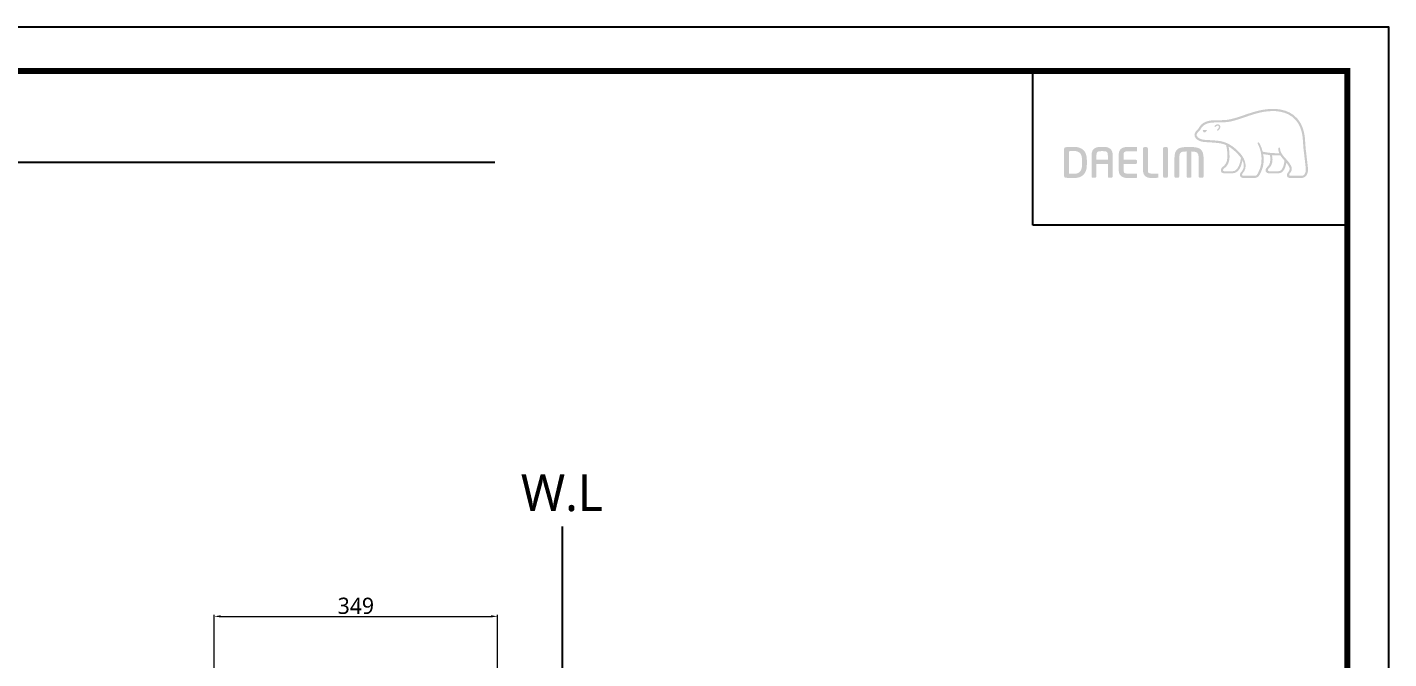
# Model space of a CAD drawing. Extents: x 19821 to 22981, y -91 to 2224.
# Drawn here: x 21303 to 22981, y 1447 to 2224 of the extents above; entities that cross this region are included whole.
import ezdxf

# ---------------------------------------------------------------- set-up
doc = ezdxf.new("R2010")
doc.units = 0
doc.header["$LTSCALE"] = 10
doc.header["$MEASUREMENT"] = 0
doc.header["$PDMODE"] = 3
doc.header["$PDSIZE"] = -10
doc.layers.get('0').update_dxf_attribs({"linetype": 'CONTINUOUS'})
doc.layers.get('DEFPOINTS').update_dxf_attribs({"linetype": 'CONTINUOUS'})
doc.layers.add('치수선', color=7, linetype='CONTINUOUS', lineweight=20)
doc.styles.add('Daelim Dimension', font='NanumGothic.ttf')
doc.dimstyles.new('DEFAULT', dxfattribs={"dimscale": 2, "dimtxt": 2, "dimasz": 2, "dimexe": 0, "dimexo": 2, "dimgap": 1, "dimtad": 1, "dimdec": 1, "dimzin": 9, "dimdsep": 46, "dimtxsty": 'Daelim Dimension', "dimcen": 0.5, "dimclrd": 5, "dimclre": 5, "dimclrt": 256, "dimadec": 1, "dimazin": 0, "dimtfac": 1, "dimtdec": 1, "dimtix": 1, "dimtmove": 0, "dimatfit": 3, "dimfxl": 1, "dimtolj": 1, "dimtzin": 1, "dimlwd": 9, "dimlwe": 9, "dimarcsym": 0})

# ---------------------------------------------------------------- blocks, each defined once
blk = doc.blocks.new('*D23')
at = {"color": 5, "lineweight": 9, "ltscale": 0.5, "transparency": 16777216}
for p, q in [((21533.7, 1354.7), (21533.7, 1501)), ((21541.7, 1499), (21874.7, 1499)), ((21882.7, 1354.7), (21882.7, 1501))]:
    blk.add_line(p, q, dxfattribs=at)
at = {"color": 5, "ltscale": 0.5, "transparency": 16777216}
for points in [[(21541.7, 1500.4), (21541.7, 1497.7), (21533.7, 1499)], [(21874.7, 1500.4), (21874.7, 1497.7), (21882.7, 1499)]]:
    blk.add_solid(points, dxfattribs=at)
at = {"layer": 'DEFPOINTS', "color": 0, "ltscale": 0.5, "transparency": 16777216}
for p in [(21882.7, 1499), (21533.7, 1350.7), (21882.7, 1350.7)]:
    blk.add_point(p, dxfattribs=at)
at = {"color": 7, "ltscale": 0.5, "transparency": 16777216, "insert": (21708.2, 1511.9), "char_height": 20, "attachment_point": 5, "style": 'Daelim Dimension'}
blk.add_mtext('\\A1;349', dxfattribs=at)

msp = doc.modelspace()

# ---------------------------------------------------------------- hatches: boundary and pattern name
h = msp.add_hatch(color=5)
edge = h.paths.add_edge_path()
edge.add_spline(control_points=[(22868.1, 2112.2), (22856.8, 2124.9), (22839.1, 2125.1), (22826.2, 2122.9)], knot_values=[4, 4, 4, 4, 5, 5, 5, 5], degree=3, periodic=0)
edge.add_spline(control_points=[(22826.2, 2122.9), (22818.4, 2121.6), (22810.8, 2119.1), (22803.5, 2116.6)], knot_values=[5, 5, 5, 5, 6, 6, 6, 6], degree=3, periodic=0)
edge.add_spline(control_points=[(22803.5, 2116.6), (22797.5, 2114.5), (22791.1, 2112.3), (22784.8, 2111)], knot_values=[6, 6, 6, 6, 7, 7, 7, 7], degree=3, periodic=0)
edge.add_spline(control_points=[(22784.8, 2111), (22780.4, 2110), (22774.9, 2110), (22770, 2110)], knot_values=[7, 7, 7, 7, 8, 8, 8, 8], degree=3, periodic=0)
edge.add_spline(control_points=[(22770, 2110), (22770, 2110), (22765.4, 2109.9), (22765.4, 2109.9)], knot_values=[8.00001, 8.00001, 8.00001, 8.00001, 9, 9, 9, 9], degree=3, periodic=0)
edge.add_spline(control_points=[(22765.4, 2109.9), (22756.3, 2109.7), (22750, 2106.5), (22746.9, 2100.5)], knot_values=[9, 9, 9, 9, 10, 10, 10, 10], degree=3, periodic=0)
edge.add_spline(control_points=[(22746.9, 2100.5), (22746.9, 2100.5), (22746.7, 2100.3), (22746.7, 2100.3)], knot_values=[10.00001, 10.00001, 10.00001, 10.00001, 11, 11, 11, 11], degree=3, periodic=0)
edge.add_spline(control_points=[(22746.7, 2100.3), (22746.2, 2099.4), (22745.6, 2098.6), (22744.8, 2097.9)], knot_values=[11, 11, 11, 11, 12, 12, 12, 12], degree=3, periodic=0)
edge.add_spline(control_points=[(22744.8, 2097.9), (22743.9, 2097.1), (22743.1, 2096.2), (22742.5, 2095.1)], knot_values=[12, 12, 12, 12, 13, 13, 13, 13], degree=3, periodic=0)
edge.add_spline(control_points=[(22742.5, 2095.1), (22741.3, 2093.1), (22741.2, 2091), (22742.2, 2089.1)], knot_values=[13, 13, 13, 13, 14, 14, 14, 14], degree=3, periodic=0)
edge.add_spline(control_points=[(22742.2, 2089.1), (22744.1, 2085.4), (22749.7, 2083.4), (22753, 2083.2), (22753, 2083.2), (22757.9, 2082.9), (22757.9, 2082.9)], knot_values=[14, 14, 14, 14, 15, 15, 15, 16, 16, 16, 16], degree=3, periodic=0)
edge.add_spline(control_points=[(22757.9, 2082.9), (22763.1, 2082.6), (22769.6, 2082.2), (22773.5, 2081.5)], knot_values=[16, 16, 16, 16, 17, 17, 17, 17], degree=3, periodic=0)
edge.add_spline(control_points=[(22773.5, 2081.5), (22775.9, 2081.1), (22778.3, 2080.3), (22780.5, 2079.3)], knot_values=[17, 17, 17, 17, 18, 18, 18, 18], degree=3, periodic=0)
edge.add_spline(control_points=[(22780.5, 2079.3), (22780.6, 2079.1), (22782.5, 2071.9), (22782.1, 2064.1)], knot_values=[18, 18, 18, 18, 19, 19, 19, 19], degree=3, periodic=0)
edge.add_spline(control_points=[(22782.1, 2064.1), (22781.8, 2056.9), (22778.6, 2054.4), (22776.4, 2052.6)], knot_values=[19, 19, 19, 19, 20, 20, 20, 20], degree=3, periodic=0)
edge.add_spline(control_points=[(22776.4, 2052.6), (22776.3, 2052.5), (22774.1, 2050.8), (22774, 2048.7)], knot_values=[20, 20, 20, 20, 21, 21, 21, 21], degree=3, periodic=0)
edge.add_spline(control_points=[(22774, 2048.7), (22773.9, 2047.5), (22774.2, 2046.5), (22774.9, 2045.8)], knot_values=[21, 21, 21, 21, 22, 22, 22, 22], degree=3, periodic=0)
edge.add_spline(control_points=[(22774.9, 2045.8), (22775.6, 2045), (22776.7, 2044.6), (22778.2, 2044.6), (22778.2, 2044.6), (22788.1, 2044.6), (22788.1, 2044.6)], knot_values=[22, 22, 22, 22, 23, 23, 23, 24, 24, 24, 24], degree=3, periodic=0)
edge.add_spline(control_points=[(22788.1, 2044.6), (22796.3, 2044.6), (22799.7, 2054.1), (22800.6, 2060.7)], knot_values=[24, 24, 24, 24, 25, 25, 25, 25], degree=3, periodic=0)
edge.add_spline(control_points=[(22800.6, 2060.7), (22803, 2055.9), (22802.9, 2050.6), (22799.9, 2047.2)], knot_values=[25, 25, 25, 25, 26, 26, 26, 26], degree=3, periodic=0)
edge.add_spline(control_points=[(22799.9, 2047.2), (22799.9, 2047.2), (22797.2, 2044.7), (22797.5, 2042.4)], knot_values=[26.00001, 26.00001, 26.00001, 26.00001, 27, 27, 27, 27], degree=3, periodic=0)
edge.add_spline(control_points=[(22797.5, 2042.4), (22797.8, 2039.9), (22799.8, 2038.9), (22801.5, 2038.9), (22801.5, 2038.9), (22815.6, 2038.9), (22815.6, 2038.9)], knot_values=[27, 27, 27, 27, 28, 28, 28, 29, 29, 29, 29], degree=3, periodic=0)
edge.add_spline(control_points=[(22815.6, 2038.9), (22818.1, 2038.9), (22820.1, 2040), (22821.4, 2042.2)], knot_values=[29, 29, 29, 29, 30, 30, 30, 30], degree=3, periodic=0)
edge.add_spline(control_points=[(22821.4, 2042.2), (22827.2, 2051.7), (22827.5, 2061.1), (22826.2, 2068.4)], knot_values=[30, 30, 30, 30, 31, 31, 31, 31], degree=3, periodic=0)
edge.add_spline(control_points=[(22826.2, 2068.4), (22828, 2068), (22830.8, 2067.5), (22834.3, 2067.1)], knot_values=[31, 31, 31, 31, 32, 32, 32, 32], degree=3, periodic=0)
edge.add_spline(control_points=[(22834.3, 2067.1), (22834.6, 2066.1), (22835, 2063.9), (22835, 2063.9)], knot_values=[32, 32, 32, 32, 33, 33, 33, 33], degree=3, periodic=0)
edge.add_spline(control_points=[(22835, 2063.9), (22835, 2063), (22835, 2062.3), (22835, 2061.6)], knot_values=[33, 33, 33, 33, 34, 34, 34, 34], degree=3, periodic=0)
edge.add_spline(control_points=[(22835, 2061.6), (22835, 2056.1), (22832.6, 2053.7), (22831.3, 2052.4)], knot_values=[34, 34, 34, 34, 35, 35, 35, 35], degree=3, periodic=0)
edge.add_spline(control_points=[(22831.3, 2052.4), (22831.2, 2052.4), (22829.4, 2050.5), (22829.1, 2048.9)], knot_values=[35, 35, 35, 35, 36, 36, 36, 36], degree=3, periodic=0)
edge.add_spline(control_points=[(22829.1, 2048.9), (22829.1, 2048.9), (22828.7, 2047.3), (22830.2, 2045.8)], knot_values=[36.00001, 36.00001, 36.00001, 36.00001, 37, 37, 37, 37], degree=3, periodic=0)
edge.add_spline(control_points=[(22830.2, 2045.8), (22831, 2045), (22832.2, 2044.6), (22833.9, 2044.6), (22833.9, 2044.6), (22844.8, 2044.6), (22844.8, 2044.6)], knot_values=[37, 37, 37, 37, 38, 38, 38, 39, 39, 39, 39], degree=3, periodic=0)
edge.add_spline(control_points=[(22844.8, 2044.6), (22851.9, 2044.6), (22854, 2053.2), (22854.7, 2057.7)], knot_values=[39, 39, 39, 39, 40, 40, 40, 40], degree=3, periodic=0)
edge.add_spline(control_points=[(22854.7, 2057.7), (22856, 2056.1), (22857.4, 2054.2), (22858.2, 2052.4)], knot_values=[40, 40, 40, 40, 41, 41, 41, 41], degree=3, periodic=0)
edge.add_spline(control_points=[(22858.2, 2052.4), (22858.8, 2051.1), (22858.9, 2049.8), (22858.5, 2048.5)], knot_values=[41, 41, 41, 41, 42, 42, 42, 42], degree=3, periodic=0)
edge.add_spline(control_points=[(22858.5, 2048.5), (22857.8, 2046.2), (22854.8, 2044.5), (22855.4, 2041.7)], knot_values=[42, 42, 42, 42, 43, 43, 43, 43], degree=3, periodic=0)
edge.add_spline(control_points=[(22855.4, 2041.7), (22855.9, 2039.5), (22857.7, 2038.9), (22859.6, 2038.9), (22859.6, 2038.9), (22873.7, 2038.9), (22873.7, 2038.9)], knot_values=[43, 43, 43, 43, 44, 44, 44, 45, 45, 45, 45], degree=3, periodic=0)
edge.add_spline(control_points=[(22873.7, 2038.9), (22873.8, 2038.9), (22876.6, 2038.9), (22878.8, 2041.3)], knot_values=[45, 45, 45, 45, 46, 46, 46, 46], degree=3, periodic=0)
edge.add_spline(control_points=[(22878.8, 2041.3), (22881, 2043.5), (22881.8, 2046.9), (22881.3, 2051.6)], knot_values=[46, 46, 46, 46, 47, 47, 47, 47], degree=3, periodic=0)
edge.add_spline(control_points=[(22881.3, 2051.6), (22881.3, 2051.6), (22879.2, 2070.1), (22879.2, 2070.1)], knot_values=[0, 0, 0, 0, 1, 1, 1, 1], degree=3, periodic=0)
edge.add_spline(control_points=[(22879.2, 2070.1), (22878.4, 2075.4), (22878.3, 2078.3), (22878.1, 2081.1), (22878.1, 2081.1), (22877.6, 2088.4), (22877.6, 2088.4)], knot_values=[1, 1, 1, 1, 2, 2, 2, 3, 3, 3, 3], degree=3, periodic=0)
edge.add_spline(control_points=[(22877.6, 2088.4), (22876.5, 2098.3), (22873.3, 2106.3), (22868.1, 2112.2)], knot_values=[3, 3, 3, 3, 4, 4, 4, 4], degree=3, periodic=0)
edge = h.paths.add_edge_path(flags=16)
edge.add_spline(control_points=[(22785.4, 2108.3), (22791.9, 2109.7), (22798.3, 2111.9), (22804.4, 2114)], knot_values=[31, 31, 31, 31, 32, 32, 32, 32], degree=3, periodic=0)
edge.add_spline(control_points=[(22804.4, 2114), (22811.6, 2116.5), (22819.1, 2119), (22826.7, 2120.3)], knot_values=[32, 32, 32, 32, 33, 33, 33, 33], degree=3, periodic=0)
edge.add_spline(control_points=[(22826.7, 2120.3), (22838.9, 2122.3), (22855.6, 2122.2), (22866, 2110.4)], knot_values=[33, 33, 33, 33, 34, 34, 34, 34], degree=3, periodic=0)
edge.add_spline(control_points=[(22866, 2110.4), (22870.9, 2105), (22873.9, 2097.4), (22874.9, 2088.1), (22874.9, 2088.1), (22875.4, 2081), (22875.4, 2081)], knot_values=[34, 34, 34, 34, 35, 35, 35, 36, 36, 36, 36], degree=3, periodic=0)
edge.add_spline(control_points=[(22875.4, 2081), (22875.6, 2078.1), (22875.7, 2075.1), (22876.5, 2069.7), (22876.5, 2069.7), (22878.6, 2051.3), (22878.6, 2051.3)], knot_values=[36, 36, 36, 36, 37, 37, 37, 38, 38, 38, 38], degree=3, periodic=0)
edge.add_spline(control_points=[(22878.6, 2051.3), (22879, 2047.5), (22878.4, 2044.8), (22876.9, 2043.2)], knot_values=[38, 38, 38, 38, 39, 39, 39, 39], degree=3, periodic=0)
edge.add_spline(control_points=[(22876.9, 2043.2), (22875.5, 2041.6), (22873.8, 2041.6), (22873.7, 2041.6), (22873.7, 2041.6), (22859.8, 2041.6), (22859.8, 2041.6)], knot_values=[0, 0, 0, 0, 1, 1, 1, 2, 2, 2, 2], degree=3, periodic=0)
edge.add_spline(control_points=[(22859.8, 2041.6), (22859, 2041.6), (22858.3, 2041.9), (22858.3, 2042.9)], knot_values=[2, 2, 2, 2, 3, 3, 3, 3], degree=3, periodic=0)
edge.add_spline(control_points=[(22858.3, 2042.9), (22858.3, 2044.4), (22860.2, 2045.6), (22860.9, 2047.4)], knot_values=[3, 3, 3, 3, 4, 4, 4, 4], degree=3, periodic=0)
edge.add_spline(control_points=[(22860.9, 2047.4), (22861.7, 2049.4), (22861.6, 2051.6), (22860.7, 2053.5)], knot_values=[4, 4, 4, 4, 5, 5, 5, 5], degree=3, periodic=0)
edge.add_spline(control_points=[(22860.7, 2053.5), (22859, 2057), (22856.6, 2059.8), (22854.2, 2062.4)], knot_values=[5, 5, 5, 5, 6, 6, 6, 6], degree=3, periodic=0)
edge.add_spline(control_points=[(22854.2, 2062.4), (22850.8, 2066.2), (22847.3, 2069.8), (22847, 2075)], knot_values=[6, 6, 6, 6, 7, 7, 7, 7], degree=3, periodic=0)
edge.add_spline(control_points=[(22847, 2075), (22847, 2075.7), (22846.6, 2076.5), (22845.9, 2076.4)], knot_values=[7, 7, 7, 7, 8, 8, 8, 8], degree=3, periodic=0)
edge.add_spline(control_points=[(22845.9, 2076.4), (22845.2, 2076.4), (22844.6, 2075.7), (22844.7, 2074.8)], knot_values=[8, 8, 8, 8, 9, 9, 9, 9], degree=3, periodic=0)
edge.add_spline(control_points=[(22844.7, 2074.8), (22844.8, 2072.8), (22845.4, 2071), (22846, 2069.4)], knot_values=[9, 9, 9, 9, 10, 10, 10, 10], degree=3, periodic=0)
edge.add_spline(control_points=[(22846, 2069.4), (22836.9, 2069), (22827.8, 2070.8), (22825.6, 2071.2)], knot_values=[10, 10, 10, 10, 11, 11, 11, 11], degree=3, periodic=0)
edge.add_spline(control_points=[(22825.6, 2071.2), (22824, 2077.7), (22821.4, 2082), (22821.3, 2082.1)], knot_values=[11, 11, 11, 11, 12, 12, 12, 12], degree=3, periodic=0)
edge.add_spline(control_points=[(22821.3, 2082.1), (22820.9, 2082.7), (22820.2, 2082.9), (22819.7, 2082.6)], knot_values=[12, 12, 12, 12, 13, 13, 13, 13], degree=3, periodic=0)
edge.add_spline(control_points=[(22819.7, 2082.6), (22819.2, 2082.3), (22819.1, 2081.5), (22819.5, 2080.9)], knot_values=[13, 13, 13, 13, 14, 14, 14, 14], degree=3, periodic=0)
edge.add_spline(control_points=[(22819.5, 2080.9), (22819.6, 2080.7), (22830.4, 2062.3), (22819.1, 2043.6)], knot_values=[14, 14, 14, 14, 15, 15, 15, 15], degree=3, periodic=0)
edge.add_spline(control_points=[(22819.1, 2043.6), (22818.3, 2042.2), (22817.2, 2041.6), (22815.6, 2041.6), (22815.6, 2041.6), (22801.6, 2041.6), (22801.6, 2041.6)], knot_values=[15, 15, 15, 15, 16, 16, 16, 17, 17, 17, 17], degree=3, periodic=0)
edge.add_spline(control_points=[(22801.6, 2041.6), (22801, 2041.6), (22800.1, 2042), (22800.1, 2042.9)], knot_values=[17, 17, 17, 17, 18, 18, 18, 18], degree=3, periodic=0)
edge.add_spline(control_points=[(22800.1, 2042.9), (22800.1, 2043.9), (22801.5, 2045.4), (22801.5, 2045.4)], knot_values=[18, 18, 18, 18, 19, 19, 19, 19], degree=3, periodic=0)
edge.add_spline(control_points=[(22801.5, 2045.4), (22807.1, 2051.7), (22804.3, 2061.5), (22798.8, 2068.1)], knot_values=[19, 19, 19, 19, 20, 20, 20, 20], degree=3, periodic=0)
edge.add_spline(control_points=[(22798.8, 2068.1), (22793.5, 2074.3), (22784.9, 2082.2), (22773.9, 2084.2)], knot_values=[20, 20, 20, 20, 21, 21, 21, 21], degree=3, periodic=0)
edge.add_spline(control_points=[(22773.9, 2084.2), (22769.9, 2084.9), (22763.3, 2085.3), (22758, 2085.6), (22758, 2085.6), (22753.2, 2085.9), (22753.2, 2085.9)], knot_values=[21, 21, 21, 21, 22, 22, 22, 23, 23, 23, 23], degree=3, periodic=0)
edge.add_spline(control_points=[(22753.2, 2085.9), (22750.5, 2086.1), (22746, 2087.7), (22744.6, 2090.3)], knot_values=[23, 23, 23, 23, 24, 24, 24, 24], degree=3, periodic=0)
edge.add_spline(control_points=[(22744.6, 2090.3), (22744, 2091.4), (22744.1, 2092.5), (22744.8, 2093.8)], knot_values=[24, 24, 24, 24, 25, 25, 25, 25], degree=3, periodic=0)
edge.add_spline(control_points=[(22744.8, 2093.8), (22745.3, 2094.6), (22746, 2095.3), (22746.7, 2096)], knot_values=[25, 25, 25, 25, 26, 26, 26, 26], degree=3, periodic=0)
edge.add_spline(control_points=[(22746.7, 2096), (22747.5, 2096.9), (22748.4, 2097.7), (22749.1, 2098.9)], knot_values=[26, 26, 26, 26, 27, 27, 27, 27], degree=3, periodic=0)
edge.add_spline(control_points=[(22749.1, 2098.9), (22749.1, 2098.9), (22749.3, 2099.3), (22749.3, 2099.3)], knot_values=[27.00001, 27.00001, 27.00001, 27.00001, 28, 28, 28, 28], degree=3, periodic=0)
edge.add_spline(control_points=[(22749.3, 2099.3), (22752, 2104.4), (22757.4, 2107), (22765.5, 2107.2)], knot_values=[28, 28, 28, 28, 29, 29, 29, 29], degree=3, periodic=0)
edge.add_spline(control_points=[(22765.5, 2107.2), (22765.5, 2107.2), (22770, 2107.3), (22770, 2107.3)], knot_values=[29.00001, 29.00001, 29.00001, 29.00001, 30, 30, 30, 30], degree=3, periodic=0)
edge.add_spline(control_points=[(22770, 2107.3), (22775, 2107.3), (22780.7, 2107.3), (22785.4, 2108.3)], knot_values=[30, 30, 30, 30, 31, 31, 31, 31], degree=3, periodic=0)
edge = h.paths.add_edge_path(flags=0)
edge.add_spline(control_points=[(22772, 2104.5), (22772.9, 2103.8), (22773.6, 2102.8), (22773.4, 2101.5)], knot_values=[8, 8, 8, 8, 9, 9, 9, 9], degree=3, periodic=0)
edge.add_spline(control_points=[(22773.4, 2101.5), (22773.2, 2099.7), (22771.6, 2097.8), (22770.5, 2097.2)], knot_values=[7, 7, 7, 7, 8, 8, 8, 8], degree=3, periodic=0)
edge.add_spline(control_points=[(22770.5, 2097.2), (22770, 2097), (22769.5, 2097.1), (22769.4, 2097.5)], knot_values=[6, 6, 6, 6, 7, 7, 7, 7], degree=3, periodic=0)
edge.add_spline(control_points=[(22769.4, 2097.5), (22769.2, 2097.9), (22769.4, 2098.4), (22769.8, 2098.7)], knot_values=[5, 5, 5, 5, 6, 6, 6, 6], degree=3, periodic=0)
edge.add_spline(control_points=[(22769.8, 2098.7), (22770.5, 2099.1), (22771.5, 2100.4), (22771.6, 2101.5)], knot_values=[4, 4, 4, 4, 5, 5, 5, 5], degree=3, periodic=0)
edge.add_spline(control_points=[(22771.6, 2101.5), (22771.6, 2102.2), (22771.5, 2102.7), (22770.9, 2103.1)], knot_values=[3, 3, 3, 3, 4, 4, 4, 4], degree=3, periodic=0)
edge.add_spline(control_points=[(22770.9, 2103.1), (22769.4, 2104.1), (22767.8, 2102.1), (22767.6, 2102)], knot_values=[2, 2, 2, 2, 3, 3, 3, 3], degree=3, periodic=0)
edge.add_spline(control_points=[(22767.6, 2102), (22767.3, 2101.6), (22766.7, 2101.5), (22766.4, 2101.8)], knot_values=[1, 1, 1, 1, 2, 2, 2, 2], degree=3, periodic=0)
edge.add_spline(control_points=[(22766.4, 2101.8), (22766.1, 2102.1), (22766.1, 2102.7), (22766.4, 2103)], knot_values=[0, 0, 0, 0, 1, 1, 1, 1], degree=3, periodic=0)
edge.add_spline(control_points=[(22766.4, 2103), (22767.3, 2104), (22769.8, 2106.1), (22772, 2104.5)], knot_values=[9, 9, 9, 9, 10, 10, 10, 10], degree=3, periodic=0)
edge = h.paths.add_edge_path(flags=16)
edge.add_spline(control_points=[(22784.7, 2063.9), (22784.9, 2069.6), (22784.1, 2074.9), (22783.5, 2077.7), (22783.5, 2077.7), (22792.3, 2072.7), (22798.8, 2063.6)], knot_values=[5, 5, 5, 5, 6, 6, 6, 7, 7, 7, 7], degree=3, periodic=0)
edge.add_spline(control_points=[(22798.8, 2063.6), (22798.3, 2059.8), (22796.1, 2047.1), (22788.1, 2047.1), (22788.1, 2047.1), (22778.2, 2047.1), (22778.2, 2047.1)], knot_values=[0, 0, 0, 0, 1, 1, 1, 2, 2, 2, 2], degree=3, periodic=0)
edge.add_spline(control_points=[(22778.2, 2047.1), (22777.5, 2047.1), (22776.6, 2047.7), (22776.6, 2048.7)], knot_values=[2, 2, 2, 2, 3, 3, 3, 3], degree=3, periodic=0)
edge.add_spline(control_points=[(22776.6, 2048.7), (22776.6, 2049.6), (22777.9, 2050.6), (22778, 2050.6)], knot_values=[3, 3, 3, 3, 4, 4, 4, 4], degree=3, periodic=0)
edge.add_spline(control_points=[(22778, 2050.6), (22780.5, 2052.6), (22784.2, 2055.6), (22784.7, 2063.9)], knot_values=[4, 4, 4, 4, 5, 5, 5, 5], degree=3, periodic=0)
edge = h.paths.add_edge_path(flags=0)
edge.add_spline(control_points=[(22756.8, 2097.7), (22756.8, 2097.7), (22757.1, 2097.6), (22756.7, 2097)], knot_values=[1.00001, 1.00001, 1.00001, 1.00001, 2, 2, 2, 2], degree=3, periodic=0)
edge.add_spline(control_points=[(22756.7, 2097), (22755.5, 2095.4), (22754.3, 2095), (22754.3, 2095)], knot_values=[2, 2, 2, 2, 2.99999, 2.99999, 2.99999, 2.99999], degree=3, periodic=0)
edge.add_spline(control_points=[(22754.3, 2095), (22754.3, 2095), (22753.4, 2094.7), (22752.9, 2095.3)], knot_values=[3.00001, 3.00001, 3.00001, 3.00001, 4, 4, 4, 4], degree=3, periodic=0)
edge.add_spline(control_points=[(22752.9, 2095.3), (22751.8, 2096.5), (22751.8, 2097.2), (22751.8, 2097.2), (22751.8, 2097.2), (22751.7, 2097.7), (22752.2, 2097.8)], knot_values=[4, 4, 4, 4, 5, 5, 5, 6, 6, 6, 6], degree=3, periodic=0)
edge.add_spline(control_points=[(22756.8, 2097.7), (22754.3, 2098.7), (22752.2, 2097.8), (22752.2, 2097.8)], knot_values=[0.00001, 0.00001, 0.00001, 0.00001, 1, 1, 1, 1], degree=3, periodic=0)
edge = h.paths.add_edge_path(flags=16)
edge.add_spline(control_points=[(22837.1, 2066.9), (22840.2, 2066.7), (22844, 2066.5), (22847.4, 2066.7)], knot_values=[6, 6, 6, 6, 7, 7, 7, 7], degree=3, periodic=0)
edge.add_spline(control_points=[(22847.4, 2066.7), (22848.6, 2064.7), (22850.8, 2062.2), (22852.4, 2060.3)], knot_values=[7, 7, 7, 7, 8, 8, 8, 8], degree=3, periodic=0)
edge.add_spline(control_points=[(22852.4, 2060.3), (22852.4, 2060.2), (22851.5, 2047.1), (22844.8, 2047.1)], knot_values=[9, 9, 9, 9, 10, 10, 10, 10], degree=3, periodic=0)
edge.add_spline(control_points=[(22844.8, 2047.1), (22844.8, 2047.1), (22833.6, 2047.1), (22833.6, 2047.1)], knot_values=[0, 0, 0, 0, 1, 1, 1, 1], degree=3, periodic=0)
edge.add_spline(control_points=[(22833.6, 2047.1), (22832.7, 2047.1), (22832, 2047.8), (22832, 2048.7)], knot_values=[1, 1, 1, 1, 2, 2, 2, 2], degree=3, periodic=0)
edge.add_spline(control_points=[(22832, 2048.7), (22832, 2049.5), (22833, 2050.5), (22833, 2050.6)], knot_values=[2, 2, 2, 2, 3, 3, 3, 3], degree=3, periodic=0)
edge.add_spline(control_points=[(22833, 2050.6), (22835.3, 2052.8), (22837.7, 2055.8), (22837.7, 2061.5)], knot_values=[3, 3, 3, 3, 4, 4, 4, 4], degree=3, periodic=0)
edge.add_spline(control_points=[(22837.7, 2061.5), (22837.7, 2062.3), (22837.6, 2063.2), (22837.5, 2064.1)], knot_values=[4, 4, 4, 4, 5, 5, 5, 5], degree=3, periodic=0)
edge.add_spline(control_points=[(22837.5, 2064.1), (22837.5, 2064.1), (22837.2, 2065.8), (22837.1, 2066.9)], knot_values=[5.00001, 5.00001, 5.00001, 5.00001, 6, 6, 6, 6], degree=3, periodic=0)
h = msp.add_hatch(color=5)
edge = h.paths.add_edge_path()
edge.add_spline(control_points=[(22608.9, 2061.3), (22608.9, 2071.7), (22603.3, 2077.2), (22592.9, 2077.2)], knot_values=[7, 7, 7, 7, 8, 8, 8, 8], degree=3, periodic=0)
edge.add_spline(control_points=[(22592.9, 2077.2), (22589, 2077.2), (22584.1, 2077), (22582.6, 2076.7)], knot_values=[0, 0, 0, 0, 1, 1, 1, 1], degree=3, periodic=0)
edge.add_spline(control_points=[(22582.6, 2076.7), (22581.6, 2076.6), (22580.9, 2075.8), (22580.9, 2074.9), (22580.9, 2074.9), (22580.9, 2041.2), (22580.9, 2041.2)], knot_values=[1, 1, 1, 1, 2, 2, 2, 3, 3, 3, 3], degree=3, periodic=0)
edge.add_spline(control_points=[(22580.9, 2041.2), (22580.9, 2040.1), (22581.6, 2039.4), (22582.6, 2039.2)], knot_values=[3, 3, 3, 3, 4, 4, 4, 4], degree=3, periodic=0)
edge.add_spline(control_points=[(22582.6, 2039.2), (22584.1, 2039), (22589, 2038.8), (22592.9, 2038.8)], knot_values=[4, 4, 4, 4, 5, 5, 5, 5], degree=3, periodic=0)
edge.add_spline(control_points=[(22592.9, 2038.8), (22603.3, 2038.8), (22608.9, 2044.3), (22608.9, 2054.7), (22608.9, 2054.7), (22608.9, 2061.3), (22608.9, 2061.3)], knot_values=[5, 5, 5, 5, 6, 6, 6, 7, 7, 7, 7], degree=3, periodic=0)
edge = h.paths.add_edge_path(flags=16)
edge.add_spline(control_points=[(22592.8, 2072.1), (22599.8, 2072.1), (22602.9, 2068.7), (22602.9, 2061.3), (22602.9, 2061.3), (22602.9, 2059.7), (22602.9, 2058)], knot_values=[4, 4, 4, 4, 5, 5, 5, 5.5, 5.5, 5.5, 5.5], degree=3, periodic=0)
edge.add_spline(control_points=[(22602.9, 2058), (22602.9, 2056.4), (22602.9, 2054.7), (22602.9, 2054.7)], knot_values=[5.5, 5.5, 5.5, 5.5, 6, 6, 6, 6], degree=3, periodic=0)
edge.add_spline(control_points=[(22602.9, 2054.7), (22602.9, 2047.5), (22599.6, 2044), (22592.9, 2044)], knot_values=[0, 0, 0, 0, 1, 1, 1, 1], degree=3, periodic=0)
edge.add_spline(control_points=[(22592.9, 2044), (22592.9, 2044), (22588.2, 2044), (22587, 2044.1), (22587, 2044.1), (22587, 2071.8), (22587, 2071.8)], knot_values=[1.00001, 1.00001, 1.00001, 1.00001, 2, 2, 2, 3, 3, 3, 3], degree=3, periodic=0)
edge.add_spline(control_points=[(22587, 2071.8), (22589.4, 2072), (22592.8, 2072.1), (22592.8, 2072.1)], knot_values=[3, 3, 3, 3, 4, 4, 4, 4], degree=3, periodic=0)
h = msp.add_hatch(color=5)
edge = h.paths.add_edge_path()
edge.add_spline(control_points=[(22640.8, 2066.4), (22640.8, 2073.9), (22637.2, 2077.2), (22629.2, 2077.2)], knot_values=[13, 13, 13, 13, 14, 14, 14, 14], degree=3, periodic=0)
edge.add_spline(control_points=[(22629.2, 2077.2), (22629.2, 2077.2), (22626.3, 2077.2), (22626.3, 2077.2)], knot_values=[0.00001, 0.00001, 0.00001, 0.00001, 1, 1, 1, 1], degree=3, periodic=0)
edge.add_spline(control_points=[(22626.3, 2077.2), (22618.2, 2077.2), (22614.7, 2073.9), (22614.7, 2066.4), (22614.7, 2066.4), (22614.7, 2040.7), (22614.7, 2040.7)], knot_values=[1, 1, 1, 1, 2, 2, 2, 3, 3, 3, 3], degree=3, periodic=0)
edge.add_spline(control_points=[(22614.7, 2040.7), (22614.7, 2039.8), (22615.4, 2039.1), (22616.3, 2039.1)], knot_values=[3, 3, 3, 3, 4, 4, 4, 4], degree=3, periodic=0)
edge.add_spline(control_points=[(22616.3, 2039.1), (22616.3, 2039.1), (22619.1, 2039.1), (22619.1, 2039.1)], knot_values=[4.00001, 4.00001, 4.00001, 4.00001, 5, 5, 5, 5], degree=3, periodic=0)
edge.add_spline(control_points=[(22619.1, 2039.1), (22620, 2039.1), (22620.7, 2040), (22620.7, 2040.7), (22620.7, 2040.7), (22620.7, 2044.4), (22620.7, 2048.2)], knot_values=[5, 5, 5, 5, 6, 6, 6, 6.5, 6.5, 6.5, 6.5], degree=3, periodic=0)
edge.add_spline(control_points=[(22620.7, 2048.2), (22620.7, 2052), (22620.7, 2055.8), (22620.7, 2056.1), (22620.7, 2056.1), (22634.8, 2056.1), (22634.8, 2056.1)], knot_values=[6.5, 6.5, 6.5, 6.5, 7, 7, 7, 8, 8, 8, 8], degree=3, periodic=0)
edge.add_spline(control_points=[(22634.8, 2056.1), (22634.8, 2055.5), (22634.8, 2040.7), (22634.8, 2040.7)], knot_values=[8, 8, 8, 8, 9, 9, 9, 9], degree=3, periodic=0)
edge.add_spline(control_points=[(22634.8, 2040.7), (22634.8, 2039.8), (22635.6, 2039.1), (22636.4, 2039.1)], knot_values=[9, 9, 9, 9, 10, 10, 10, 10], degree=3, periodic=0)
edge.add_spline(control_points=[(22636.4, 2039.1), (22636.4, 2039.1), (22639.2, 2039.1), (22639.2, 2039.1)], knot_values=[10.00001, 10.00001, 10.00001, 10.00001, 11, 11, 11, 11], degree=3, periodic=0)
edge.add_spline(control_points=[(22639.2, 2039.1), (22640.2, 2039.1), (22640.8, 2040), (22640.8, 2040.7), (22640.8, 2040.7), (22640.8, 2066.4), (22640.8, 2066.4)], knot_values=[11, 11, 11, 11, 12, 12, 12, 13, 13, 13, 13], degree=3, periodic=0)
edge = h.paths.add_edge_path(flags=16)
edge.add_spline(control_points=[(22620.7, 2066.4), (22620.7, 2071.2), (22622, 2071.9), (22626.3, 2071.9)], knot_values=[2, 2, 2, 2, 3, 3, 3, 3], degree=3, periodic=0)
edge.add_spline(control_points=[(22626.3, 2071.9), (22626.3, 2071.9), (22629.2, 2071.9), (22629.2, 2071.9)], knot_values=[3.00001, 3.00001, 3.00001, 3.00001, 4, 4, 4, 4], degree=3, periodic=0)
edge.add_spline(control_points=[(22629.2, 2071.9), (22633.4, 2071.9), (22634.8, 2071.2), (22634.8, 2066.4)], knot_values=[4, 4, 4, 4, 5, 5, 5, 5], degree=3, periodic=0)
edge.add_spline(control_points=[(22634.8, 2066.4), (22634.8, 2066.4), (22634.8, 2061.8), (22634.8, 2061.4)], knot_values=[5.00001, 5.00001, 5.00001, 5.00001, 6, 6, 6, 6], degree=3, periodic=0)
edge.add_spline(control_points=[(22634.8, 2061.4), (22634.8, 2061.4), (22620.7, 2061.4), (22620.7, 2061.4)], knot_values=[0, 0, 0, 0, 1, 1, 1, 1], degree=3, periodic=0)
edge.add_spline(control_points=[(22620.7, 2061.4), (22620.7, 2061.8), (22620.7, 2066.4), (22620.7, 2066.4)], knot_values=[1, 1, 1, 1, 2, 2, 2, 2], degree=3, periodic=0)
h = msp.add_hatch(color=5)
edge = h.paths.add_edge_path()
edge.add_spline(control_points=[(22654.3, 2061.3), (22654.3, 2061.8), (22654.3, 2067.4), (22654.3, 2067.4)], knot_values=[14, 14, 14, 14, 15, 15, 15, 15], degree=3, periodic=0)
edge.add_spline(control_points=[(22654.3, 2067.4), (22654.3, 2070.3), (22654.3, 2071.8), (22659.9, 2071.8), (22659.9, 2071.8), (22662.6, 2071.8), (22665.4, 2071.8)], knot_values=[15, 15, 15, 15, 16, 16, 16, 16.5, 16.5, 16.5, 16.5], degree=3, periodic=0)
edge.add_spline(control_points=[(22665.4, 2071.8), (22668.1, 2071.8), (22670.9, 2071.8), (22670.9, 2071.8), (22670.9, 2071.8), (22670.9, 2073.1), (22670.9, 2074.3)], knot_values=[16.5, 16.5, 16.5, 16.5, 17, 17, 17, 17.5, 17.5, 17.5, 17.5], degree=3, periodic=0)
edge.add_spline(control_points=[(22670.9, 2074.3), (22670.9, 2075.6), (22670.9, 2076.8), (22670.9, 2076.8)], knot_values=[17.5, 17.5, 17.5, 17.5, 18, 18, 18, 18], degree=3, periodic=0)
edge.add_spline(control_points=[(22670.9, 2076.8), (22670.9, 2076.8), (22669.8, 2076.9), (22669.8, 2076.9)], knot_values=[18.00001, 18.00001, 18.00001, 18.00001, 19, 19, 19, 19], degree=3, periodic=0)
edge.add_spline(control_points=[(22669.8, 2076.9), (22667.5, 2077.1), (22662.6, 2077.2), (22659.8, 2077.2)], knot_values=[19, 19, 19, 19, 20, 20, 20, 20], degree=3, periodic=0)
edge.add_spline(control_points=[(22659.8, 2077.2), (22652, 2077.2), (22648.2, 2074.1), (22648.2, 2067.4)], knot_values=[20, 20, 20, 20, 21, 21, 21, 21], degree=3, periodic=0)
edge.add_spline(control_points=[(22648.2, 2067.4), (22648.2, 2067.4), (22648.2, 2048.6), (22648.2, 2048.6)], knot_values=[0, 0, 0, 0, 1, 1, 1, 1], degree=3, periodic=0)
edge.add_spline(control_points=[(22648.2, 2048.6), (22648.2, 2042), (22652, 2038.8), (22659.8, 2038.8)], knot_values=[1, 1, 1, 1, 2, 2, 2, 2], degree=3, periodic=0)
edge.add_spline(control_points=[(22659.8, 2038.8), (22663.2, 2038.8), (22667.9, 2038.8), (22669.8, 2039)], knot_values=[2, 2, 2, 2, 3, 3, 3, 3], degree=3, periodic=0)
edge.add_spline(control_points=[(22669.8, 2039), (22669.8, 2039), (22670.6, 2039.1), (22670.6, 2039.1)], knot_values=[3.00001, 3.00001, 3.00001, 3.00001, 3.99999, 3.99999, 3.99999, 3.99999], degree=3, periodic=0)
edge.add_spline(control_points=[(22670.6, 2039.1), (22670.6, 2039.1), (22670.6, 2039.1), (22670.6, 2039.1), (22670.6, 2039.1), (22670.9, 2039.1), (22670.9, 2039.1)], knot_values=[3.99999, 3.99999, 3.99999, 3.99999, 4, 4, 4, 4.99999, 4.99999, 4.99999, 4.99999], degree=3, periodic=0)
edge.add_spline(control_points=[(22670.9, 2039.1), (22670.9, 2039.1), (22670.9, 2039.1), (22670.9, 2039.1), (22670.9, 2039.1), (22670.9, 2040.4), (22670.9, 2041.6)], knot_values=[4.99999, 4.99999, 4.99999, 4.99999, 5.25, 5.25, 5.25, 5.5, 5.5, 5.5, 5.5], degree=3, periodic=0)
edge.add_spline(control_points=[(22670.9, 2041.6), (22670.9, 2042.9), (22670.9, 2044.2), (22670.9, 2044.2), (22670.9, 2044.2), (22659.9, 2044.2), (22659.9, 2044.2)], knot_values=[5.5, 5.5, 5.5, 5.5, 6, 6, 6, 7, 7, 7, 7], degree=3, periodic=0)
edge.add_spline(control_points=[(22659.9, 2044.2), (22654.3, 2044.2), (22654.3, 2045.7), (22654.3, 2048.6), (22654.3, 2048.6), (22654.3, 2055.6), (22654.3, 2056.1)], knot_values=[7, 7, 7, 7, 8, 8, 8, 9, 9, 9, 9], degree=3, periodic=0)
edge.add_spline(control_points=[(22654.3, 2056.1), (22654.8, 2056.1), (22669.2, 2056.1), (22669.2, 2056.1)], knot_values=[9, 9, 9, 9, 10, 10, 10, 10], degree=3, periodic=0)
edge.add_spline(control_points=[(22669.2, 2056.1), (22670.1, 2056.1), (22670.9, 2056.8), (22670.9, 2057.8)], knot_values=[10, 10, 10, 10, 11, 11, 11, 11], degree=3, periodic=0)
edge.add_spline(control_points=[(22670.9, 2057.8), (22670.9, 2057.8), (22670.9, 2059.6), (22670.9, 2059.6)], knot_values=[11.00001, 11.00001, 11.00001, 11.00001, 12, 12, 12, 12], degree=3, periodic=0)
edge.add_spline(control_points=[(22670.9, 2059.6), (22670.9, 2060.6), (22670.1, 2061.3), (22669.2, 2061.3), (22669.2, 2061.3), (22654.8, 2061.3), (22654.3, 2061.3)], knot_values=[12, 12, 12, 12, 13, 13, 13, 14, 14, 14, 14], degree=3, periodic=0)
h = msp.add_hatch(color=5)
edge = h.paths.add_edge_path()
edge.add_spline(control_points=[(22689.3, 2044.2), (22684.1, 2044.2), (22684.1, 2046.1), (22684.1, 2048), (22684.1, 2048), (22684.1, 2075.2), (22684.1, 2075.2)], knot_values=[9, 9, 9, 9, 10, 10, 10, 11, 11, 11, 11], degree=3, periodic=0)
edge.add_spline(control_points=[(22684.1, 2075.2), (22684.1, 2076.1), (22683.4, 2076.9), (22682.4, 2076.9)], knot_values=[11, 11, 11, 11, 12, 12, 12, 12], degree=3, periodic=0)
edge.add_spline(control_points=[(22682.4, 2076.9), (22682.4, 2076.9), (22679.9, 2076.9), (22679.9, 2076.9)], knot_values=[12.00001, 12.00001, 12.00001, 12.00001, 12.99999, 12.99999, 12.99999, 12.99999], degree=3, periodic=0)
edge.add_spline(control_points=[(22679.9, 2076.9), (22678.9, 2076.9), (22678.1, 2076.1), (22678.1, 2075.2), (22678.1, 2075.2), (22678.1, 2048.6), (22678.1, 2048.6)], knot_values=[0, 0, 0, 0, 1, 1, 1, 2, 2, 2, 2], degree=3, periodic=0)
edge.add_spline(control_points=[(22678.1, 2048.6), (22678.1, 2039.9), (22684.1, 2038.8), (22689.2, 2038.8)], knot_values=[2, 2, 2, 2, 3, 3, 3, 3], degree=3, periodic=0)
edge.add_spline(control_points=[(22689.2, 2038.8), (22693, 2038.8), (22693.9, 2038.9), (22695.1, 2039.1)], knot_values=[3, 3, 3, 3, 4, 4, 4, 4], degree=3, periodic=0)
edge.add_spline(control_points=[(22695.1, 2039.1), (22695.1, 2039.1), (22695.8, 2039.2), (22695.8, 2039.2)], knot_values=[4.00001, 4.00001, 4.00001, 4.00001, 4.99999, 4.99999, 4.99999, 4.99999], degree=3, periodic=0)
edge.add_spline(control_points=[(22695.8, 2039.2), (22695.8, 2039.2), (22695.8, 2039.2), (22695.8, 2039.2), (22695.8, 2039.2), (22696.6, 2039.3), (22696.6, 2039.3)], knot_values=[4.99999, 4.99999, 4.99999, 4.99999, 5.499995, 5.499995, 5.499995, 5.99999, 5.99999, 5.99999, 5.99999], degree=3, periodic=0)
edge.add_spline(control_points=[(22696.6, 2039.3), (22696.6, 2039.3), (22696.6, 2039.3), (22696.6, 2039.3), (22696.6, 2039.3), (22696.9, 2039.4), (22696.9, 2039.4)], knot_values=[5.99999, 5.99999, 5.99999, 5.99999, 6.499995, 6.499995, 6.499995, 6.99999, 6.99999, 6.99999, 6.99999], degree=3, periodic=0)
edge.add_spline(control_points=[(22696.9, 2039.4), (22696.9, 2039.4), (22696.9, 2039.4), (22696.9, 2039.4), (22696.9, 2039.4), (22696.9, 2040.6), (22696.9, 2041.8)], knot_values=[6.99999, 6.99999, 6.99999, 6.99999, 7.25, 7.25, 7.25, 7.5, 7.5, 7.5, 7.5], degree=3, periodic=0)
edge.add_spline(control_points=[(22696.9, 2041.8), (22696.9, 2043), (22696.9, 2044.2), (22696.9, 2044.2), (22696.9, 2044.2), (22689.3, 2044.2), (22689.3, 2044.2)], knot_values=[7.5, 7.5, 7.5, 7.5, 8, 8, 8, 9, 9, 9, 9], degree=3, periodic=0)
h = msp.add_hatch(color=5)
edge = h.paths.add_edge_path()
edge.add_spline(control_points=[(22707.3, 2039.1), (22708.2, 2039.1), (22708.8, 2040), (22708.8, 2040.7), (22708.8, 2040.7), (22708.8, 2075.3), (22708.8, 2075.3)], knot_values=[4, 4, 4, 4, 5, 5, 5, 6, 6, 6, 6], degree=3, periodic=0)
edge.add_spline(control_points=[(22708.8, 2075.3), (22708.8, 2076.2), (22708.1, 2076.9), (22707.3, 2076.9)], knot_values=[6, 6, 6, 6, 7, 7, 7, 7], degree=3, periodic=0)
edge.add_spline(control_points=[(22707.3, 2076.9), (22707.3, 2076.9), (22704.5, 2076.9), (22704.5, 2076.9)], knot_values=[7.00001, 7.00001, 7.00001, 7.00001, 7.99999, 7.99999, 7.99999, 7.99999], degree=3, periodic=0)
edge.add_spline(control_points=[(22704.5, 2076.9), (22703.4, 2076.9), (22702.8, 2076.1), (22702.8, 2075.3), (22702.8, 2075.3), (22702.8, 2040.7), (22702.8, 2040.7)], knot_values=[0, 0, 0, 0, 1, 1, 1, 2, 2, 2, 2], degree=3, periodic=0)
edge.add_spline(control_points=[(22702.8, 2040.7), (22702.8, 2039.8), (22703.6, 2039.1), (22704.5, 2039.1)], knot_values=[2, 2, 2, 2, 3, 3, 3, 3], degree=3, periodic=0)
edge.add_spline(control_points=[(22704.5, 2039.1), (22704.5, 2039.1), (22707.3, 2039.1), (22707.3, 2039.1)], knot_values=[3.00001, 3.00001, 3.00001, 3.00001, 4, 4, 4, 4], degree=3, periodic=0)
h = msp.add_hatch(color=5)
edge = h.paths.add_edge_path()
edge.add_spline(control_points=[(22722.8, 2061.5), (22722.8, 2070.6), (22724.1, 2071.5), (22731.8, 2071.5)], knot_values=[5, 5, 5, 5, 6, 6, 6, 6], degree=3, periodic=0)
edge.add_spline(control_points=[(22731.8, 2071.5), (22731.8, 2071), (22731.8, 2040.7), (22731.8, 2040.7)], knot_values=[6, 6, 6, 6, 7, 7, 7, 7], degree=3, periodic=0)
edge.add_spline(control_points=[(22731.8, 2040.7), (22731.8, 2039.8), (22732.5, 2039.1), (22733.4, 2039.1)], knot_values=[7, 7, 7, 7, 8, 8, 8, 8], degree=3, periodic=0)
edge.add_spline(control_points=[(22733.4, 2039.1), (22733.4, 2039.1), (22736.2, 2039.1), (22736.2, 2039.1)], knot_values=[8.00001, 8.00001, 8.00001, 8.00001, 9, 9, 9, 9], degree=3, periodic=0)
edge.add_spline(control_points=[(22736.2, 2039.1), (22737.2, 2039.1), (22737.8, 2040), (22737.8, 2040.7), (22737.8, 2040.7), (22737.8, 2070.9), (22737.8, 2071.5)], knot_values=[9, 9, 9, 9, 10, 10, 10, 11, 11, 11, 11], degree=3, periodic=0)
edge.add_spline(control_points=[(22737.8, 2071.5), (22741.4, 2071.4), (22743.7, 2071.1), (22745, 2069.8)], knot_values=[11, 11, 11, 11, 12, 12, 12, 12], degree=3, periodic=0)
edge.add_spline(control_points=[(22745, 2069.8), (22746.5, 2068.4), (22746.7, 2065.7), (22746.7, 2061.5), (22746.7, 2061.5), (22746.7, 2040.7), (22746.7, 2040.7)], knot_values=[12, 12, 12, 12, 13, 13, 13, 14, 14, 14, 14], degree=3, periodic=0)
edge.add_spline(control_points=[(22746.7, 2040.7), (22746.7, 2039.8), (22747.5, 2039.1), (22748.4, 2039.1)], knot_values=[14, 14, 14, 14, 15, 15, 15, 15], degree=3, periodic=0)
edge.add_spline(control_points=[(22748.4, 2039.1), (22748.4, 2039.1), (22751.2, 2039.1), (22751.2, 2039.1)], knot_values=[15.00001, 15.00001, 15.00001, 15.00001, 16, 16, 16, 16], degree=3, periodic=0)
edge.add_spline(control_points=[(22751.2, 2039.1), (22752.1, 2039.1), (22752.8, 2040), (22752.8, 2040.7), (22752.8, 2040.7), (22752.8, 2062), (22752.8, 2062)], knot_values=[16, 16, 16, 16, 17, 17, 17, 18, 18, 18, 18], degree=3, periodic=0)
edge.add_spline(control_points=[(22752.8, 2062), (22752.8, 2074.9), (22748.5, 2077.1), (22734.8, 2077.1)], knot_values=[18, 18, 18, 18, 19, 19, 19, 19], degree=3, periodic=0)
edge.add_spline(control_points=[(22734.8, 2077.1), (22721.1, 2077.1), (22716.8, 2074.9), (22716.8, 2062)], knot_values=[19, 19, 19, 19, 20, 20, 20, 20], degree=3, periodic=0)
edge.add_spline(control_points=[(22716.8, 2062), (22716.8, 2062), (22716.8, 2040.7), (22716.8, 2040.7)], knot_values=[0, 0, 0, 0, 1, 1, 1, 1], degree=3, periodic=0)
edge.add_spline(control_points=[(22716.8, 2040.7), (22716.8, 2039.8), (22717.5, 2039.1), (22718.4, 2039.1)], knot_values=[1, 1, 1, 1, 2, 2, 2, 2], degree=3, periodic=0)
edge.add_spline(control_points=[(22718.4, 2039.1), (22718.4, 2039.1), (22721.2, 2039.1), (22721.2, 2039.1)], knot_values=[2.00001, 2.00001, 2.00001, 2.00001, 3, 3, 3, 3], degree=3, periodic=0)
edge.add_spline(control_points=[(22721.2, 2039.1), (22722.2, 2039.1), (22722.8, 2040), (22722.8, 2040.7), (22722.8, 2040.7), (22722.8, 2061.5), (22722.8, 2061.5)], knot_values=[3, 3, 3, 3, 4, 4, 4, 5, 5, 5, 5], degree=3, periodic=0)

# ---------------------------------------------------------------- linework, layer by layer
at = {"color": 5, "ltscale": 0.5}
msp.add_line((22542.4, 1980.6), (22542.4, 2170.7), dxfattribs=at)
at = {"ltscale": 0.5}
for p, q in [((20274.8, 2058.2), (21879.3, 2058.2)), ((21962.9, 208.9), (21962.9, 1609.7))]:
    msp.add_line(p, q, dxfattribs=at)
at = {"color": 5, "ltscale": 40}
msp.add_line((22929.8, 1980.6), (22542.4, 1980.6), dxfattribs=at)
at = {"ltscale": 0.5}
msp.add_lwpolyline([(19821.4, -90.5), (22980.9, -90.5), (22980.9, 2224.5), (19821.4, 2224.5)], close=True, dxfattribs=at)
at = {"color": 5, "linetype": 'ByBlock', "lineweight": 200, "const_width": 7.28}
msp.add_lwpolyline([(19872.2, 8.6), (22929.8, 8.6), (22929.8, 2170.7), (19872.2, 2170.7)], close=True, dxfattribs=at)

# ---------------------------------------------------------------- texts
at = {"layer": '치수선', "insert": (22012.5, 1673.8), "char_height": 45, "attachment_point": 3, "style": 'Daelim Dimension'}
msp.add_mtext_dynamic_manual_height_columns('W.L', width=17.411, gutter_width=12.5, heights=[0], dxfattribs=at)

# ---------------------------------------------------------------- dimensions: what is measured, and where the dimension line sits
at = {"color": 5, "ltscale": 0.5}
dim = msp.add_linear_dim(base=(21882.7, 1499), p1=(21533.7, 1350.7), p2=(21882.7, 1350.7), dimstyle='DEFAULT', override={"dimtxt": 10, "dimasz": 4, "dimexe": 1, "dimdec": 0, "dimclrt": 7}, dxfattribs=at)
dim.commit()
dim.dimension.update_dxf_attribs({"geometry": '*D23', "text_midpoint": (21708.2, 1511.9)})

doc.saveas('drawing.dxf')
